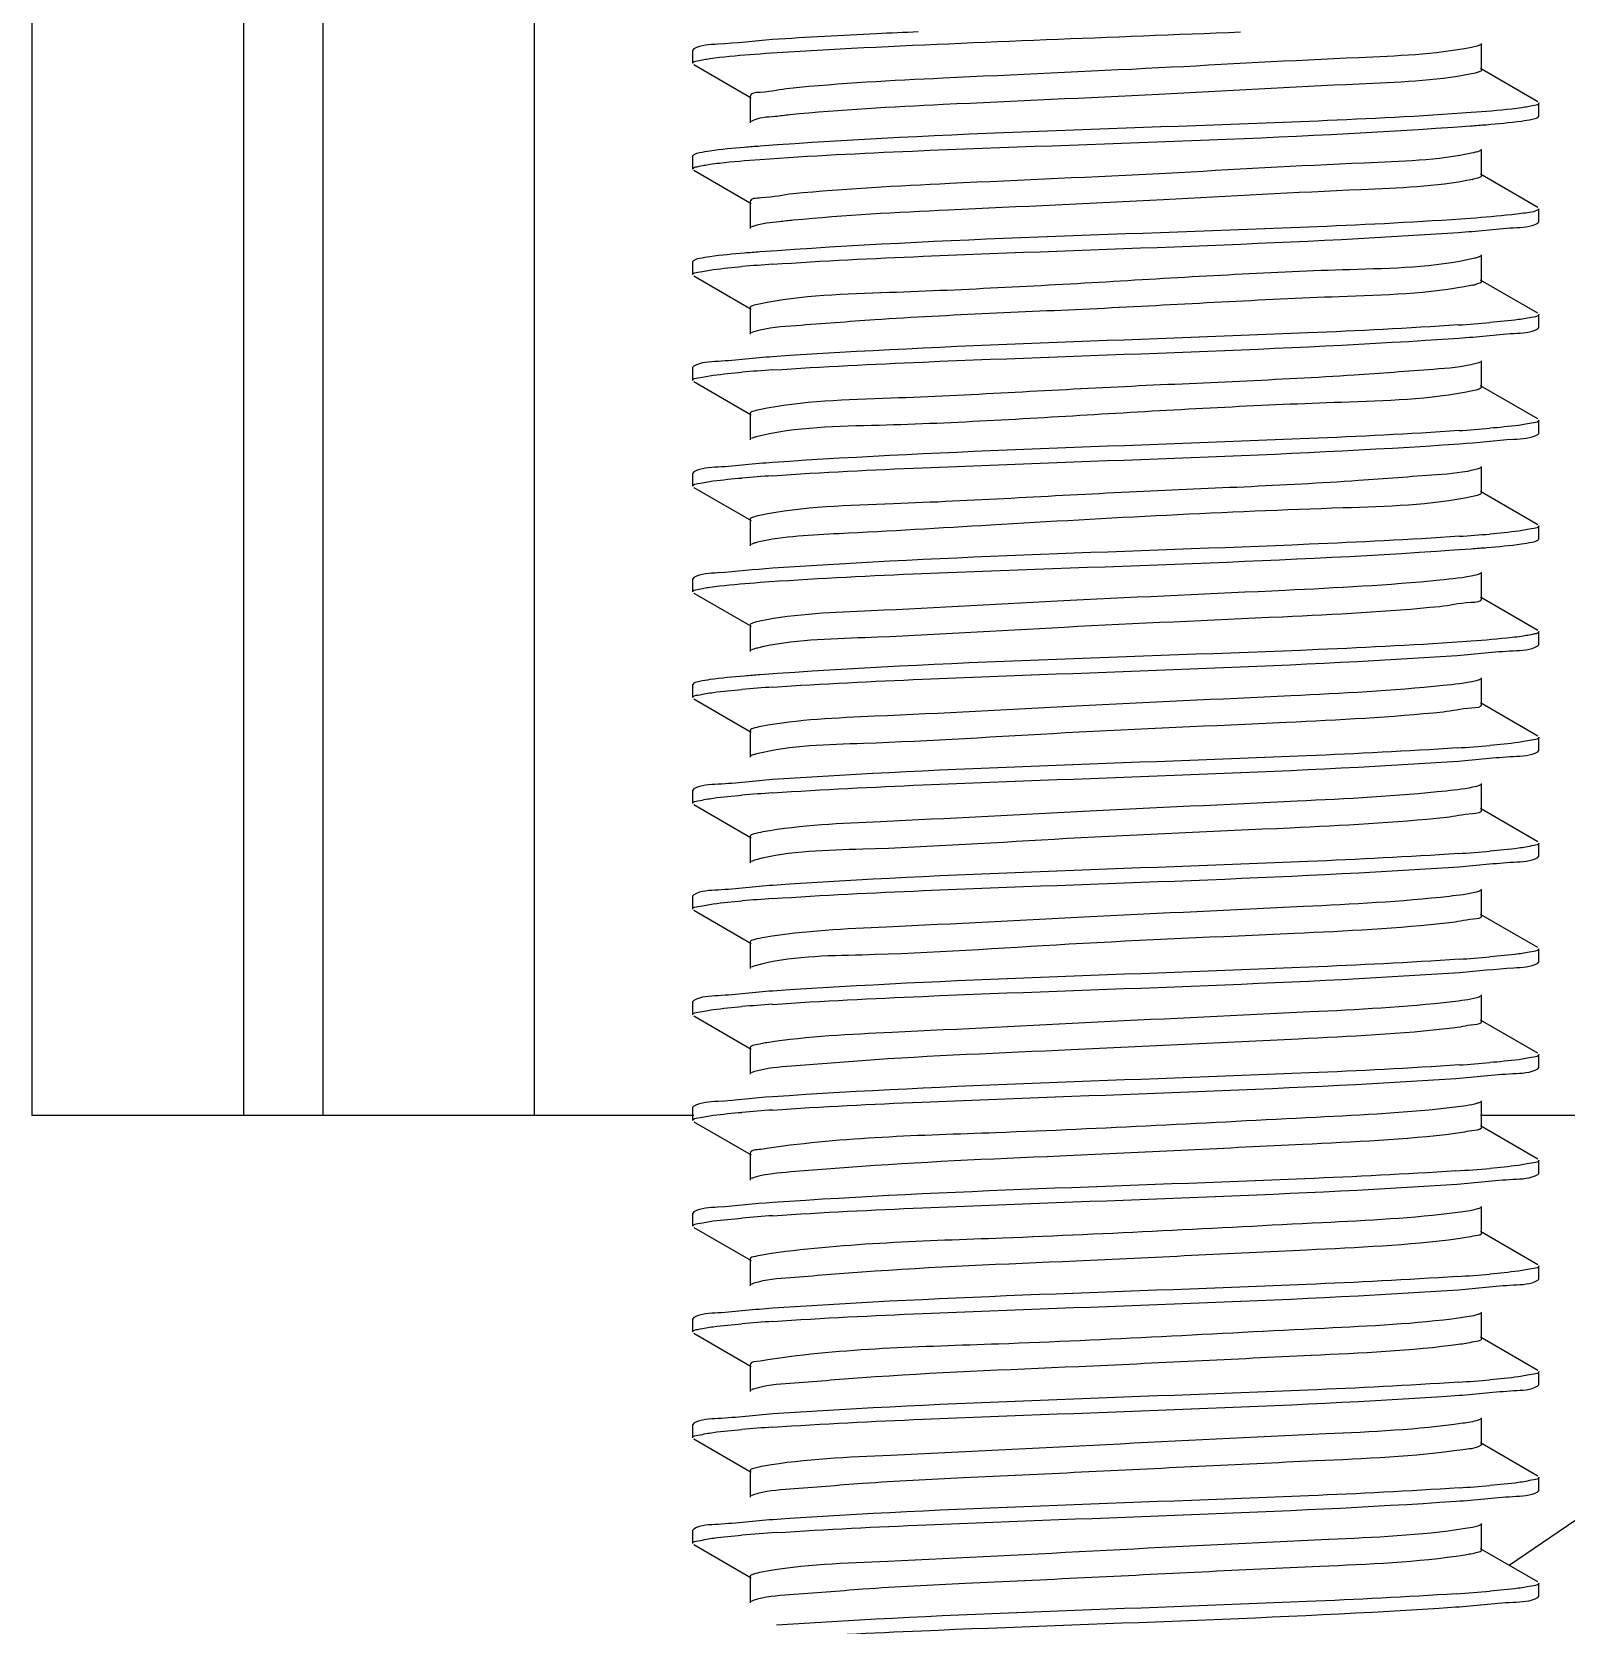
# Model space of a CAD drawing. Extents: x 27938 to 650306, y -92720 to 1524912.
# Drawn here: x 300564.7 to 300910.2, y 805489 to 805847.9 of the extents above; entities that cross this region are included whole.
import ezdxf

# ---------------------------------------------------------------- set-up
doc = ezdxf.new("R2010")
doc.units = 0
doc.header["$LTSCALE"] = 1000
doc.header["$MEASUREMENT"] = 0
doc.styles.get("Standard").update_dxf_attribs({"font": 'gbenor.shx', "bigfont": 'gbcbig.shx'})
doc.dimstyles.get("Standard").update_dxf_attribs({"dimtxt": 0.18, "dimasz": 0.18, "dimexe": 0.18, "dimexo": 0.0625, "dimgap": 0.09, "dimtad": 0, "dimtih": 1, "dimtoh": 1, "dimdec": 4, "dimzin": 0, "dimdsep": 46, "dimtxsty": 'Standard', "dimcen": 0.09, "dimadec": 0, "dimazin": 0, "dimtfac": 1, "dimtdec": 4, "dimtofl": 0, "dimtmove": 0, "dimatfit": 3, "dimfxl": 1, "dimtolj": 1, "dimtzin": 0, "dimarcsym": 0})

msp = doc.modelspace()

# ---------------------------------------------------------------- linework, layer by layer
at = {"linetype": 'Continuous'}
for p, q in [((300564.69, 810344.87), (300564.69, 805603.84)), ((300612.32, 810344.87), (300612.32, 805603.84)), ((300630.18, 810344.87), (300630.18, 805603.84)), ((300677.8, 810344.87), (300677.8, 805603.84)), ((300713.75, 805844.07), (300713.52, 805843.81)), ((300891.14, 805839.35), (300891.14, 805845.3)), ((300713.52, 805840.84), (300713.52, 805843.81)), ((300713.52, 805840.84), (300713.52, 805843.81)), ((300713.75, 805840.58), (300726.67, 805833.09)), ((300903.8, 805832.17), (300890.88, 805839.65)), ((300726.41, 805833.4), (300726.41, 805827.44)), ((300904.03, 805828.93), (300904.03, 805831.91)), ((300904.03, 805828.93), (300904.03, 805831.91)), ((300903.8, 805828.67), (300904.03, 805828.93)), ((300713.75, 805820.26), (300713.52, 805820)), ((300713.52, 805817.02), (300713.52, 805820)), ((300713.52, 805817.02), (300713.52, 805820)), ((300891.14, 805815.54), (300891.14, 805821.49)), ((300713.75, 805816.76), (300726.67, 805809.28)), ((300903.8, 805808.36), (300890.88, 805815.84)), ((300726.41, 805809.58), (300726.41, 805803.63)), ((300904.03, 805805.12), (300904.03, 805808.09)), ((300904.03, 805805.12), (300904.03, 805808.09)), ((300903.8, 805804.86), (300904.03, 805805.12)), ((300891.14, 805791.72), (300891.14, 805797.68)), ((300713.75, 805796.45), (300713.52, 805796.19)), ((300713.52, 805793.21), (300713.52, 805796.19)), ((300713.52, 805793.21), (300713.52, 805796.19)), ((300713.75, 805792.95), (300726.67, 805785.47)), ((300903.8, 805784.54), (300890.88, 805792.02)), ((300726.41, 805785.77), (300726.41, 805779.82)), ((300904.03, 805781.31), (300904.03, 805784.28)), ((300904.03, 805781.31), (300904.03, 805784.28)), ((300903.8, 805781.04), (300904.03, 805781.31)), ((300713.75, 805772.64), (300713.52, 805772.38)), ((300713.52, 805769.4), (300713.52, 805772.38)), ((300713.52, 805769.4), (300713.52, 805772.38)), ((300891.14, 805767.91), (300891.14, 805773.86)), ((300713.75, 805769.14), (300726.67, 805761.66)), ((300889.88, 805767.25), (300889.11, 805767.07)), ((300903.8, 805760.73), (300890.88, 805768.21)), ((300726.41, 805761.96), (300726.41, 805756)), ((300904.03, 805757.49), (300904.03, 805760.47)), ((300904.03, 805757.49), (300904.03, 805760.47)), ((300903.8, 805757.23), (300904.03, 805757.49)), ((300713.75, 805748.82), (300713.52, 805748.56)), ((300713.52, 805745.59), (300713.52, 805748.56)), ((300713.52, 805745.59), (300713.52, 805748.56)), ((300891.14, 805744.1), (300891.14, 805750.05)), ((300713.75, 805745.33), (300726.67, 805737.84)), ((300890.15, 805743.51), (300889.14, 805743.26)), ((300903.8, 805736.92), (300890.88, 805744.4)), ((300726.41, 805738.14), (300726.41, 805732.19)), ((300904.03, 805733.68), (300904.03, 805736.66)), ((300904.03, 805733.68), (300904.03, 805736.66)), ((300903.8, 805733.42), (300904.03, 805733.68)), ((300891.14, 805720.29), (300891.14, 805726.24)), ((300713.75, 805725.01), (300713.52, 805724.75)), ((300713.52, 805721.77), (300713.52, 805724.75)), ((300713.52, 805721.77), (300713.52, 805724.75)), ((300713.75, 805721.51), (300726.67, 805714.03)), ((300903.8, 805713.1), (300890.88, 805720.59)), ((300726.41, 805714.33), (300726.41, 805708.38)), ((300904.03, 805709.87), (300904.03, 805712.84)), ((300904.03, 805709.87), (300904.03, 805712.84)), ((300903.8, 805709.61), (300904.03, 805709.87)), ((300713.75, 805701.2), (300713.52, 805700.94)), ((300713.52, 805697.96), (300713.52, 805700.94)), ((300713.52, 805697.96), (300713.52, 805700.94)), ((300891.14, 805696.47), (300891.14, 805702.43)), ((300713.75, 805697.7), (300726.67, 805690.22)), ((300903.8, 805689.29), (300890.88, 805696.77)), ((300726.41, 805690.52), (300726.41, 805684.57)), ((300903.8, 805685.79), (300904.03, 805686.05)), ((300904.03, 805686.05), (300904.03, 805689.03)), ((300904.03, 805686.05), (300904.03, 805689.03)), ((300713.75, 805677.39), (300713.52, 805677.12)), ((300713.52, 805674.15), (300713.52, 805677.12)), ((300713.52, 805674.15), (300713.52, 805677.12)), ((300891.14, 805672.66), (300891.14, 805678.61)), ((300713.75, 805673.89), (300726.67, 805666.4)), ((300903.8, 805665.48), (300890.88, 805672.96)), ((300726.41, 805666.71), (300726.41, 805660.75)), ((300904.03, 805662.24), (300904.03, 805665.22)), ((300904.03, 805662.24), (300904.03, 805665.22)), ((300903.8, 805661.98), (300904.03, 805662.24)), ((300891.14, 805648.85), (300891.14, 805654.8)), ((300713.75, 805653.57), (300713.52, 805653.31)), ((300713.52, 805650.33), (300713.52, 805653.31)), ((300713.52, 805650.33), (300713.52, 805653.31)), ((300713.75, 805650.07), (300726.67, 805642.59)), ((300903.8, 805641.67), (300890.88, 805649.15)), ((300726.41, 805642.89), (300726.41, 805636.94)), ((300904.03, 805638.43), (300904.03, 805641.41)), ((300904.03, 805638.43), (300904.03, 805641.41)), ((300903.8, 805638.17), (300904.03, 805638.43)), ((300713.75, 805629.76), (300713.52, 805629.5)), ((300713.52, 805626.52), (300713.52, 805629.5)), ((300713.52, 805626.52), (300713.52, 805629.5)), ((300891.14, 805625.03), (300891.14, 805630.99)), ((300713.75, 805626.26), (300726.67, 805618.78)), ((300903.8, 805617.85), (300890.88, 805625.34)), ((300726.41, 805619.08), (300726.41, 805613.13)), ((300903.8, 805614.35), (300904.03, 805614.62)), ((300904.03, 805614.62), (300904.03, 805617.59)), ((300904.03, 805614.62), (300904.03, 805617.59)), ((300891.14, 805601.22), (300891.14, 805607.17)), ((300713.75, 805603.84), (300564.69, 805603.84)), ((300713.75, 805605.95), (300713.52, 805605.69)), ((300713.52, 805602.71), (300713.52, 805605.69)), ((300713.52, 805602.71), (300713.52, 805605.69)), ((301052.86, 805603.84), (300890.88, 805603.84)), ((300713.75, 805602.45), (300726.67, 805594.97)), ((300903.8, 805594.04), (300890.88, 805601.52)), ((300726.41, 805595.27), (300726.41, 805589.31)), ((300904.03, 805590.8), (300904.03, 805593.78)), ((300904.03, 805590.8), (300904.03, 805593.78)), ((300903.8, 805590.54), (300904.03, 805590.8)), ((300713.75, 805582.13), (300713.52, 805581.87)), ((300891.14, 805577.41), (300891.14, 805583.36)), ((300713.52, 805578.9), (300713.52, 805581.87)), ((300713.52, 805578.9), (300713.52, 805581.87)), ((300713.75, 805578.64), (300726.67, 805571.15)), ((300903.8, 805570.23), (300890.88, 805577.71)), ((300726.41, 805571.46), (300726.41, 805565.5)), ((300904.03, 805566.99), (300904.03, 805569.97)), ((300904.03, 805566.99), (300904.03, 805569.97)), ((300903.8, 805566.73), (300904.03, 805566.99)), ((300713.75, 805558.32), (300713.52, 805558.06)), ((300713.52, 805555.08), (300713.52, 805558.06)), ((300713.52, 805555.08), (300713.52, 805558.06)), ((300891.14, 805553.6), (300891.14, 805559.55)), ((300713.75, 805554.82), (300726.67, 805547.34)), ((300903.8, 805546.41), (300890.88, 805553.9)), ((300726.41, 805547.64), (300726.41, 805541.69)), ((300904.03, 805543.18), (300904.03, 805546.15)), ((300904.03, 805543.18), (300904.03, 805546.15)), ((300903.8, 805542.92), (300904.03, 805543.18)), ((300891.14, 805529.78), (300891.14, 805535.74)), ((300713.75, 805534.51), (300713.52, 805534.25)), ((300713.52, 805531.27), (300713.52, 805534.25)), ((300713.52, 805531.27), (300713.52, 805534.25)), ((300713.75, 805531.01), (300726.67, 805523.53)), ((300903.8, 805522.6), (300890.88, 805530.08)), ((300726.41, 805523.83), (300726.41, 805517.88)), ((300904.03, 805519.36), (300904.03, 805522.34)), ((300904.03, 805519.36), (300904.03, 805522.34)), ((300727.15, 805518.38), (300726.67, 805518.18)), ((300903.8, 805519.1), (300904.03, 805519.36)), ((300713.75, 805510.7), (300713.52, 805510.43)), ((300713.52, 805507.46), (300713.52, 805510.43)), ((300713.52, 805507.46), (300713.52, 805510.43)), ((300891.14, 805505.97), (300891.14, 805511.92)), ((300713.75, 805507.2), (300726.67, 805499.72)), ((300903.8, 805498.79), (300890.88, 805506.27)), ((300726.41, 805500.02), (300726.41, 805494.06)), ((300904.03, 805495.55), (300904.03, 805498.53)), ((300904.03, 805495.55), (300904.03, 805498.53)), ((300727.11, 805494.56), (300726.67, 805494.36)), ((300903.8, 805495.29), (300904.03, 805495.55))]:
    msp.add_line(p, q, dxfattribs=at)
for centre, radius, start, end in [((300884.84, 805835.17), 20.92, 281.3918, 282.1324), ((300758.92, 805386.34), 410.16, 93.8283, 94.8033), ((300885.48, 805808.32), 17.82, 281.5512, 283.2684), ((300858.51, 806192.67), 411.68, 273.8155, 274.8057), ((300758.88, 805363.07), 409.62, 93.8318, 94.8034), ((300858.7, 806166.37), 409.18, 273.8332, 274.8048), ((300758.78, 805340.47), 408.39, 93.84, 94.8036), ((300858.8, 806141.37), 407.99, 273.8425, 274.8038), ((300758.91, 805291.25), 410, 93.8293, 94.8034), ((300858.19, 806101.41), 415.68, 273.7884, 274.8061), ((300758.92, 805267.27), 410.16, 93.8282, 94.8033), ((300858.5, 806073.71), 411.78, 273.8148, 274.8057), ((300758.88, 805243.97), 409.64, 93.8316, 94.8034), ((300858.7, 806047.36), 409.24, 273.8328, 274.8049), ((300758.79, 805221.36), 408.44, 93.8397, 94.8036), ((300858.8, 806022.32), 408.01, 273.8424, 274.8038), ((300758.82, 805197.08), 408.91, 93.8365, 94.8036), ((300857.77, 806011.39), 420.93, 273.7545, 274.8058), ((300758.91, 805172.2), 409.98, 93.8295, 94.8034), ((300858.17, 805982.5), 415.84, 273.7874, 274.8061), ((300758.92, 805148.2), 410.17, 93.8282, 94.8033), ((300858.49, 805954.75), 411.89, 273.8141, 274.8057), ((300758.88, 805124.88), 409.67, 93.8315, 94.8034), ((300858.69, 805928.36), 409.3, 273.8323, 274.8049), ((300760, 805087.07), 423.71, 93.7375, 94.8047), ((300857.9, 805914.46), 419.24, 273.7646, 274.8065)]:
    msp.add_arc(centre, radius, start, end, dxfattribs=at)
for points, knots in [([(300728.65, 805843), (300735.52, 805843.51), (300771.58, 805845.48), (300807.67, 805846.71), (300836.87, 805847.93)], [0, 0, 0, 0, 0.190688, 1, 1, 1, 1]), ([(300764.27, 805847.92), (300761.14, 805847.78), (300750.19, 805847.27), (300739.24, 805846.71), (300731.43, 805846.18)], [0, 0, 0, 0, 0.286076, 1, 1, 1, 1]), ([(300731.43, 805846.18), (300727.34, 805845.9), (300721.6, 805845.1), (300715.35, 805844.99), (300713.75, 805844.07)], [0, 0, 0, 0, 0.690228, 1, 1, 1, 1]), ([(300888.86, 805844.41), (300880.52, 805842.77), (300856.87, 805841.95), (300817.29, 805839.61), (300774.55, 805837.76), (300746.84, 805836.34), (300735.36, 805835.18)], [0, 0, 0, 0, 0.165781, 0.45908, 0.774887, 1, 1, 1, 1]), ([(300890.87, 805845), (300890.64, 805844.86), (300889.96, 805844.65), (300889.28, 805844.49), (300888.86, 805844.41)], [0, 0, 0, 0, 0.387259, 1, 1, 1, 1]), ([(300713.52, 805840.84), (300713.52, 805841.21), (300715.41, 805841.53), (300716.41, 805841.78), (300717.38, 805841.92)], [0, 0, 0, 0, 0.274524, 1, 1, 1, 1]), ([(300717.38, 805841.92), (300718.1, 805842.02), (300721.84, 805842.48), (300725.61, 805842.78), (300728.65, 805843)], [0, 0, 0, 0, 0.191293, 1, 1, 1, 1]), ([(300888.86, 805838.46), (300880.52, 805836.81), (300856.87, 805836), (300817.29, 805833.66), (300774.55, 805831.81), (300746.84, 805830.39), (300735.36, 805829.23)], [0, 0, 0, 0, 0.165781, 0.45908, 0.774887, 1, 1, 1, 1]), ([(300891.13, 805839.35), (300891.13, 805839.11), (300890.1, 805838.72), (300889.44, 805838.57), (300888.86, 805838.46)], [0, 0, 0, 0, 0.291748, 1, 1, 1, 1]), ([(300735.36, 805835.18), (300733.12, 805834.95), (300731.02, 805834.28), (300726.41, 805834.21), (300726.42, 805833.4)], [0, 0, 0, 0, 0.734361, 1, 1, 1, 1]), ([(300888.8, 805829.73), (300877.31, 805828.89), (300823.92, 805826.29), (300770.46, 805825.24), (300728.65, 805822.17)], [0, 0, 0, 0, 0.215525, 1, 1, 1, 1]), ([(300900.13, 805830.82), (300899.41, 805830.72), (300895.64, 805830.26), (300891.86, 805829.96), (300888.8, 805829.73)], [0, 0, 0, 0, 0.191424, 1, 1, 1, 1]), ([(300904.03, 805831.91), (300904.03, 805831.53), (300902.12, 805831.22), (300901.11, 805830.96), (300900.13, 805830.82)], [0, 0, 0, 0, 0.274347, 1, 1, 1, 1]), ([(300735.36, 805829.23), (300734.26, 805829.11), (300731.39, 805828.7), (300728.26, 805828.67), (300726.67, 805827.74)], [0, 0, 0, 0, 0.375377, 1, 1, 1, 1]), ([(300728.6, 805819.19), (300740.05, 805820.03), (300793.4, 805822.63), (300846.83, 805823.69), (300888.66, 805826.75)], [0, 0, 0, 0, 0.214845, 1, 1, 1, 1]), ([(300888.66, 805826.75), (300889.83, 805826.83), (300893.65, 805827.13), (300897.47, 805827.47), (300900.09, 805827.84)], [0, 0, 0, 0, 0.307299, 1, 1, 1, 1]), ([(300900.09, 805827.84), (300900.9, 805827.95), (300902.14, 805828.17), (300903.41, 805828.44), (300903.8, 805828.67)], [0, 0, 0, 0, 0.643818, 1, 1, 1, 1]), ([(300717.38, 805821.08), (300716.59, 805820.97), (300715.38, 805820.76), (300714.14, 805820.48), (300713.75, 805820.26)], [0, 0, 0, 0, 0.643035, 1, 1, 1, 1]), ([(300717.37, 805818.1), (300718.08, 805818.21), (300721.82, 805818.66), (300725.57, 805818.96), (300728.6, 805819.19)], [0, 0, 0, 0, 0.191287, 1, 1, 1, 1]), ([(300728.65, 805822.17), (300727.49, 805822.08), (300723.73, 805821.79), (300719.97, 805821.45), (300717.38, 805821.08)], [0, 0, 0, 0, 0.307528, 1, 1, 1, 1]), ([(300889.23, 805820.67), (300881.2, 805818.94), (300857.94, 805818.26), (300818.74, 805815.84), (300775.84, 805814.02), (300747.84, 805812.59), (300736.12, 805811.44)], [0, 0, 0, 0, 0.160645, 0.451989, 0.769743, 1, 1, 1, 1]), ([(300890.87, 805821.19), (300890.68, 805821.07), (300890.13, 805820.88), (300889.57, 805820.75), (300889.23, 805820.67)], [0, 0, 0, 0, 0.396009, 1, 1, 1, 1]), ([(300713.52, 805817.02), (300713.52, 805817.39), (300715.41, 805817.71), (300716.4, 805817.97), (300717.37, 805818.1)], [0, 0, 0, 0, 0.274583, 1, 1, 1, 1]), ([(300891.13, 805815.54), (300891.13, 805815.33), (300890.29, 805814.96), (300889.72, 805814.82), (300889.23, 805814.72)], [0, 0, 0, 0, 0.29759, 1, 1, 1, 1]), ([(300888.97, 805814.66), (300880.79, 805813.01), (300857.44, 805812.23), (300818.23, 805809.88), (300775.55, 805808.05), (300747.75, 805806.62), (300736.12, 805805.49)], [0, 0, 0, 0, 0.163506, 0.454907, 0.771081, 1, 1, 1, 1]), ([(300736.12, 805811.44), (300733.7, 805811.21), (300731.43, 805810.46), (300726.41, 805810.46), (300726.42, 805809.58)], [0, 0, 0, 0, 0.735005, 1, 1, 1, 1]), ([(300904.03, 805808.09), (300904.03, 805807.97), (300902.63, 805807.09), (300901.34, 805807.18), (300900.09, 805807)], [0, 0, 0, 0, 0.089011, 1, 1, 1, 1]), ([(300736.12, 805805.49), (300735.09, 805805.39), (300732.12, 805805.05), (300729.11, 805804.77), (300727.25, 805804.17)], [0, 0, 0, 0, 0.346657, 1, 1, 1, 1]), ([(300888.66, 805805.91), (300877.16, 805805.07), (300823.8, 805802.47), (300770.37, 805801.43), (300728.6, 805798.35)], [0, 0, 0, 0, 0.21594, 1, 1, 1, 1]), ([(300885.9, 805802.74), (300890.04, 805803.02), (300895.85, 805803.83), (300902.18, 805803.93), (300903.8, 805804.86)], [0, 0, 0, 0, 0.690459, 1, 1, 1, 1]), ([(300900.09, 805807), (300899.37, 805806.9), (300895.57, 805806.44), (300891.75, 805806.14), (300888.66, 805805.91)], [0, 0, 0, 0, 0.191494, 1, 1, 1, 1]), ([(300727.25, 805804.17), (300727.14, 805804.13), (300726.94, 805804.06), (300726.75, 805803.98), (300726.67, 805803.93)], [0, 0, 0, 0, 0.560435, 1, 1, 1, 1]), ([(300731.54, 805795.58), (300742.8, 805796.35), (300794.25, 805798.82), (300845.77, 805800.02), (300885.9, 805802.74)], [0, 0, 0, 0, 0.219125, 1, 1, 1, 1]), ([(300717.37, 805797.27), (300716.58, 805797.16), (300715.37, 805796.95), (300714.13, 805796.67), (300713.75, 805796.45)], [0, 0, 0, 0, 0.642904, 1, 1, 1, 1]), ([(300728.6, 805798.35), (300727.45, 805798.27), (300723.7, 805797.97), (300719.95, 805797.63), (300717.37, 805797.27)], [0, 0, 0, 0, 0.307539, 1, 1, 1, 1]), ([(300890.87, 805797.38), (300890.71, 805797.28), (300890.28, 805797.12), (300889.84, 805797), (300889.57, 805796.94)], [0, 0, 0, 0, 0.405964, 1, 1, 1, 1]), ([(300713.52, 805793.21), (300713.52, 805793.65), (300715.81, 805793.93), (300716.97, 805794.25), (300718.13, 805794.39)], [0, 0, 0, 0, 0.271491, 1, 1, 1, 1]), ([(300889.57, 805796.94), (300880.41, 805794.77), (300853.52, 805794.41), (300809.69, 805791.71), (300765.39, 805789.25), (300738.02, 805788.62), (300728.42, 805786.61)], [0, 0, 0, 0, 0.174762, 0.494833, 0.817817, 1, 1, 1, 1]), ([(300889.05, 805790.87), (300879.22, 805788.85), (300851.35, 805788.24), (300806.63, 805785.43), (300765.73, 805784), (300739.6, 805781.93), (300730.5, 805781.29), (300727.5, 805780.43)], [0, 0, 0, 0, 0.185871, 0.51286, 0.832554, 0.942221, 1, 1, 1, 1]), ([(300891.13, 805791.72), (300891.13, 805791.54), (300890.47, 805791.2), (300889.97, 805791.08), (300889.57, 805790.98)], [0, 0, 0, 0, 0.304804, 1, 1, 1, 1]), ([(300728.42, 805786.61), (300727.91, 805786.5), (300727.31, 805786.36), (300726.42, 805785.99), (300726.42, 805785.77)], [0, 0, 0, 0, 0.704965, 1, 1, 1, 1]), ([(300904.03, 805784.28), (300904.03, 805783.85), (300901.75, 805783.56), (300900.6, 805783.25), (300899.45, 805783.1)], [0, 0, 0, 0, 0.271562, 1, 1, 1, 1]), ([(300727.5, 805780.43), (300727.34, 805780.39), (300727.06, 805780.3), (300726.78, 805780.18), (300726.68, 805780.12)], [0, 0, 0, 0, 0.574666, 1, 1, 1, 1]), ([(300885.9, 805781.91), (300874.62, 805781.14), (300823.16, 805778.66), (300771.65, 805777.47), (300731.54, 805774.74)], [0, 0, 0, 0, 0.219533, 1, 1, 1, 1]), ([(300886.06, 805778.94), (300890.17, 805779.22), (300895.92, 805780.02), (300902.2, 805780.13), (300903.8, 805781.04)], [0, 0, 0, 0, 0.690288, 1, 1, 1, 1]), ([(300731.5, 805771.77), (300742.78, 805772.53), (300794.3, 805775.01), (300845.88, 805776.21), (300886.06, 805778.94)], [0, 0, 0, 0, 0.219209, 1, 1, 1, 1]), ([(300731.54, 805774.74), (300727.42, 805774.46), (300721.65, 805773.67), (300715.36, 805773.56), (300713.75, 805772.64)], [0, 0, 0, 0, 0.69034, 1, 1, 1, 1]), ([(300889.88, 805773.2), (300886.77, 805772.38), (300877.54, 805771.7), (300851.24, 805769.68), (300810.41, 805768.22), (300765.87, 805765.42), (300738.2, 805764.82), (300728.46, 805762.8)], [0, 0, 0, 0, 0.059564, 0.170353, 0.490239, 0.815661, 1, 1, 1, 1]), ([(300890.88, 805773.56), (300890.75, 805773.49), (300890.42, 805773.35), (300890.08, 805773.25), (300889.88, 805773.2)], [0, 0, 0, 0, 0.417288, 1, 1, 1, 1]), ([(300713.52, 805769.4), (300713.52, 805769.83), (300715.81, 805770.12), (300716.97, 805770.43), (300718.12, 805770.58)], [0, 0, 0, 0, 0.271519, 1, 1, 1, 1]), ([(300889.11, 805767.07), (300879.43, 805765.05), (300851.87, 805764.41), (300807.36, 805761.98), (300763.59, 805759.16), (300736.77, 805758.97), (300727.78, 805756.7)], [0, 0, 0, 0, 0.183514, 0.508051, 0.828043, 1, 1, 1, 1]), ([(300891.13, 805767.91), (300891.13, 805767.76), (300890.62, 805767.44), (300890.2, 805767.33), (300889.88, 805767.25)], [0, 0, 0, 0, 0.313757, 1, 1, 1, 1]), ([(300728.46, 805762.8), (300727.94, 805762.7), (300727.33, 805762.56), (300726.42, 805762.18), (300726.42, 805761.96)], [0, 0, 0, 0, 0.705452, 1, 1, 1, 1]), ([(300886.06, 805758.1), (300874.78, 805757.34), (300823.26, 805754.85), (300771.68, 805753.66), (300731.5, 805750.93)], [0, 0, 0, 0, 0.219183, 1, 1, 1, 1]), ([(300904.03, 805760.47), (300904.03, 805760.04), (300901.76, 805759.75), (300900.61, 805759.44), (300899.47, 805759.29)], [0, 0, 0, 0, 0.271625, 1, 1, 1, 1]), ([(300727.78, 805756.7), (300727.56, 805756.64), (300727.18, 805756.53), (300726.82, 805756.39), (300726.68, 805756.31)], [0, 0, 0, 0, 0.587032, 1, 1, 1, 1]), ([(300731.43, 805747.95), (300742.72, 805748.72), (300794.29, 805751.2), (300845.92, 805752.39), (300886.14, 805755.13)], [0, 0, 0, 0, 0.219118, 1, 1, 1, 1]), ([(300886.14, 805755.13), (300890.23, 805755.41), (300895.96, 805756.2), (300902.2, 805756.32), (300903.8, 805757.23)], [0, 0, 0, 0, 0.690194, 1, 1, 1, 1]), ([(300731.5, 805750.93), (300727.4, 805750.65), (300721.63, 805749.85), (300715.35, 805749.74), (300713.75, 805748.82)], [0, 0, 0, 0, 0.690307, 1, 1, 1, 1]), ([(300890.15, 805749.46), (300887.21, 805748.59), (300878.19, 805747.97), (300852.16, 805745.86), (300811.23, 805744.46), (300766.39, 805741.64), (300738.41, 805741.02), (300728.53, 805739.01)], [0, 0, 0, 0, 0.056727, 0.165723, 0.485276, 0.813183, 1, 1, 1, 1]), ([(300890.88, 805749.75), (300890.78, 805749.69), (300890.54, 805749.59), (300890.29, 805749.51), (300890.15, 805749.46)], [0, 0, 0, 0, 0.430302, 1, 1, 1, 1]), ([(300713.52, 805745.59), (300713.52, 805746.02), (300715.8, 805746.3), (300716.95, 805746.62), (300718.1, 805746.77)], [0, 0, 0, 0, 0.271583, 1, 1, 1, 1]), ([(300891.13, 805744.1), (300891.13, 805743.97), (300890.75, 805743.68), (300890.4, 805743.59), (300890.15, 805743.51)], [0, 0, 0, 0, 0.324978, 1, 1, 1, 1]), ([(300889.14, 805743.26), (300879.59, 805741.26), (300843.13, 805740.34), (300795.64, 805737.77), (300751.77, 805735.07), (300734.1, 805734.33), (300728.1, 805732.96)], [0, 0, 0, 0, 0.181467, 0.673532, 0.885685, 1, 1, 1, 1]), ([(300728.53, 805739.01), (300727.99, 805738.9), (300727.36, 805738.75), (300726.42, 805738.37), (300726.42, 805738.14)], [0, 0, 0, 0, 0.706285, 1, 1, 1, 1]), ([(300904.03, 805736.66), (300904.03, 805736.23), (300901.76, 805735.94), (300900.61, 805735.63), (300899.46, 805735.48)], [0, 0, 0, 0, 0.271614, 1, 1, 1, 1]), ([(300728.1, 805732.96), (300727.81, 805732.89), (300727.32, 805732.77), (300726.85, 805732.59), (300726.68, 805732.49)], [0, 0, 0, 0, 0.59783, 1, 1, 1, 1]), ([(300886.14, 805734.3), (300874.86, 805733.53), (300823.29, 805731.04), (300771.66, 805729.85), (300731.43, 805727.11)], [0, 0, 0, 0, 0.219053, 1, 1, 1, 1]), ([(300900.13, 805732.59), (300900.93, 805732.71), (300902.16, 805732.92), (300903.41, 805733.2), (300903.8, 805733.42)], [0, 0, 0, 0, 0.643386, 1, 1, 1, 1]), ([(300728.65, 805723.94), (300740.12, 805724.78), (300793.51, 805727.39), (300846.97, 805728.44), (300888.8, 805731.51)], [0, 0, 0, 0, 0.215143, 1, 1, 1, 1]), ([(300888.8, 805731.51), (300889.96, 805731.59), (300893.75, 805731.89), (300897.53, 805732.23), (300900.13, 805732.59)], [0, 0, 0, 0, 0.307391, 1, 1, 1, 1]), ([(300731.43, 805727.11), (300727.34, 805726.83), (300721.6, 805726.04), (300715.35, 805725.93), (300713.75, 805725.01)], [0, 0, 0, 0, 0.690231, 1, 1, 1, 1]), ([(300890.88, 805725.94), (300890.55, 805725.75), (300887.5, 805724.93), (300884.42, 805724.68), (300881.71, 805724.41)], [0, 0, 0, 0, 0.122661, 1, 1, 1, 1]), ([(300713.52, 805721.77), (300713.52, 805722.14), (300715.41, 805722.46), (300716.41, 805722.72), (300717.38, 805722.86)], [0, 0, 0, 0, 0.274522, 1, 1, 1, 1]), ([(300717.38, 805722.86), (300718.1, 805722.96), (300721.84, 805723.42), (300725.61, 805723.71), (300728.65, 805723.94)], [0, 0, 0, 0, 0.191293, 1, 1, 1, 1]), ([(300881.71, 805724.41), (300870.14, 805723.26), (300842.37, 805721.84), (300799.66, 805720), (300760.31, 805717.66), (300736.86, 805716.86), (300728.62, 805715.21)], [0, 0, 0, 0, 0.227541, 0.543602, 0.835698, 1, 1, 1, 1]), ([(300881.71, 805718.45), (300869.94, 805717.29), (300841.75, 805715.84), (300798.54, 805714.05), (300759.25, 805711.51), (300735.96, 805710.97), (300728.06, 805709.14)], [0, 0, 0, 0, 0.230468, 0.550002, 0.841978, 1, 1, 1, 1]), ([(300891.13, 805720.29), (300891.14, 805719.43), (300886.27, 805719.41), (300884.07, 805718.69), (300881.71, 805718.45)], [0, 0, 0, 0, 0.265215, 1, 1, 1, 1]), ([(300728.62, 805715.21), (300728.06, 805715.1), (300727.41, 805714.95), (300726.42, 805714.57), (300726.42, 805714.33)], [0, 0, 0, 0, 0.707378, 1, 1, 1, 1]), ([(300900.13, 805711.76), (300899.42, 805711.66), (300895.65, 805711.2), (300891.86, 805710.9), (300888.8, 805710.67)], [0, 0, 0, 0, 0.19142, 1, 1, 1, 1]), ([(300904.03, 805712.84), (300904.03, 805712.47), (300902.12, 805712.15), (300901.11, 805711.89), (300900.13, 805711.76)], [0, 0, 0, 0, 0.274354, 1, 1, 1, 1]), ([(300728.06, 805709.14), (300727.78, 805709.07), (300727.31, 805708.95), (300726.85, 805708.78), (300726.68, 805708.68)], [0, 0, 0, 0, 0.596305, 1, 1, 1, 1]), ([(300888.8, 805710.67), (300877.31, 805709.83), (300823.93, 805707.23), (300770.47, 805706.18), (300728.65, 805703.1)], [0, 0, 0, 0, 0.215512, 1, 1, 1, 1]), ([(300885.65, 805707.47), (300889.85, 805707.76), (300895.74, 805708.57), (300902.16, 805708.67), (300903.8, 805709.61)], [0, 0, 0, 0, 0.690713, 1, 1, 1, 1]), ([(300731.53, 805700.33), (300742.76, 805701.09), (300794.13, 805703.57), (300845.57, 805704.77), (300885.65, 805707.47)], [0, 0, 0, 0, 0.218853, 1, 1, 1, 1]), ([(300717.38, 805702.02), (300716.59, 805701.91), (300715.38, 805701.7), (300714.14, 805701.42), (300713.75, 805701.2)], [0, 0, 0, 0, 0.643038, 1, 1, 1, 1]), ([(300728.65, 805703.1), (300727.5, 805703.02), (300723.73, 805702.72), (300719.97, 805702.39), (300717.38, 805702.02)], [0, 0, 0, 0, 0.307528, 1, 1, 1, 1]), ([(300882.47, 805700.67), (300871.08, 805699.5), (300843.48, 805698.09), (300800.8, 805696.22), (300761.07, 805693.92), (300737.28, 805693.06), (300728.83, 805691.44)], [0, 0, 0, 0, 0.223225, 0.538318, 0.832334, 1, 1, 1, 1]), ([(300890.88, 805702.12), (300890.57, 805701.95), (300887.78, 805701.17), (300884.95, 805700.93), (300882.47, 805700.67)], [0, 0, 0, 0, 0.124823, 1, 1, 1, 1]), ([(300713.52, 805697.96), (300713.52, 805698.39), (300715.81, 805698.68), (300716.97, 805698.99), (300718.13, 805699.14)], [0, 0, 0, 0, 0.271499, 1, 1, 1, 1]), ([(300882.47, 805694.72), (300870.74, 805693.51), (300842.38, 805692.06), (300798.81, 805690.28), (300759.19, 805687.62), (300735.69, 805687.22), (300727.85, 805685.27)], [0, 0, 0, 0, 0.228361, 0.549652, 0.8435, 1, 1, 1, 1]), ([(300891.14, 805696.47), (300891.14, 805695.68), (300886.68, 805695.59), (300884.63, 805694.94), (300882.47, 805694.72)], [0, 0, 0, 0, 0.265945, 1, 1, 1, 1]), ([(300728.83, 805691.44), (300728.22, 805691.32), (300727.52, 805691.16), (300726.42, 805690.77), (300726.42, 805690.52)], [0, 0, 0, 0, 0.710122, 1, 1, 1, 1]), ([(300885.65, 805686.64), (300874.36, 805685.88), (300822.98, 805683.41), (300771.54, 805682.21), (300731.53, 805679.49)], [0, 0, 0, 0, 0.220125, 1, 1, 1, 1]), ([(300904.03, 805689.03), (300904.03, 805688.6), (300901.73, 805688.31), (300900.57, 805688), (300899.41, 805687.85)], [0, 0, 0, 0, 0.271419, 1, 1, 1, 1]), ([(300727.85, 805685.27), (300727.61, 805685.22), (300727.21, 805685.1), (300726.82, 805684.95), (300726.68, 805684.87)], [0, 0, 0, 0, 0.588945, 1, 1, 1, 1]), ([(300731.54, 805676.52), (300742.8, 805677.28), (300794.25, 805679.76), (300845.76, 805680.96), (300885.89, 805683.68)], [0, 0, 0, 0, 0.219119, 1, 1, 1, 1]), ([(300885.89, 805683.68), (300890.04, 805683.96), (300895.85, 805684.76), (300902.18, 805684.87), (300903.8, 805685.79)], [0, 0, 0, 0, 0.690466, 1, 1, 1, 1]), ([(300731.53, 805679.49), (300727.41, 805679.21), (300721.64, 805678.41), (300715.36, 805678.31), (300713.75, 805677.39)], [0, 0, 0, 0, 0.69033, 1, 1, 1, 1]), ([(300713.52, 805674.15), (300713.52, 805674.58), (300715.81, 805674.87), (300716.97, 805675.18), (300718.13, 805675.33)], [0, 0, 0, 0, 0.271491, 1, 1, 1, 1]), ([(300883.19, 805676.93), (300872.04, 805675.74), (300844.75, 805674.35), (300802.25, 805672.45), (300762.17, 805670.21), (300737.99, 805669.25), (300729.25, 805667.7)], [0, 0, 0, 0, 0.218113, 0.531271, 0.827228, 1, 1, 1, 1]), ([(300890.88, 805678.31), (300890.59, 805678.14), (300888.05, 805677.41), (300885.46, 805677.18), (300883.19, 805676.93)], [0, 0, 0, 0, 0.127123, 1, 1, 1, 1]), ([(300891.14, 805672.66), (300891.14, 805671.93), (300887.07, 805671.78), (300885.18, 805671.19), (300883.19, 805670.98)], [0, 0, 0, 0, 0.266757, 1, 1, 1, 1]), ([(300883.19, 805670.98), (300871.52, 805669.73), (300843.04, 805668.29), (300799.15, 805666.51), (300759.21, 805663.72), (300735.49, 805663.48), (300727.68, 805661.42)], [0, 0, 0, 0, 0.225996, 0.548844, 0.844625, 1, 1, 1, 1]), ([(300729.25, 805667.7), (300728.53, 805667.58), (300727.74, 805667.39), (300726.42, 805667), (300726.41, 805666.71)], [0, 0, 0, 0, 0.714571, 1, 1, 1, 1]), ([(300904.03, 805665.22), (300904.03, 805664.79), (300901.75, 805664.5), (300900.6, 805664.19), (300899.45, 805664.04)], [0, 0, 0, 0, 0.271559, 1, 1, 1, 1]), ([(300727.68, 805661.42), (300727.48, 805661.37), (300727.14, 805661.27), (300726.81, 805661.13), (300726.68, 805661.05)], [0, 0, 0, 0, 0.582235, 1, 1, 1, 1]), ([(300885.89, 805662.84), (300874.61, 805662.08), (300823.16, 805659.6), (300771.64, 805658.41), (300731.54, 805655.68)], [0, 0, 0, 0, 0.219548, 1, 1, 1, 1]), ([(300886.06, 805659.88), (300890.16, 805660.15), (300895.92, 805660.95), (300902.2, 805661.06), (300903.8, 805661.98)], [0, 0, 0, 0, 0.690293, 1, 1, 1, 1]), ([(300731.51, 805652.7), (300742.79, 805653.47), (300794.3, 805655.95), (300845.88, 805657.14), (300886.06, 805659.88)], [0, 0, 0, 0, 0.219209, 1, 1, 1, 1]), ([(300731.54, 805655.68), (300727.42, 805655.4), (300721.65, 805654.6), (300715.36, 805654.49), (300713.75, 805653.57)], [0, 0, 0, 0, 0.69034, 1, 1, 1, 1]), ([(300890.88, 805654.5), (300890.61, 805654.34), (300888.31, 805653.66), (300885.94, 805653.43), (300883.89, 805653.2)], [0, 0, 0, 0, 0.129618, 1, 1, 1, 1]), ([(300713.52, 805650.33), (300713.52, 805650.77), (300715.81, 805651.05), (300716.97, 805651.37), (300718.12, 805651.52)], [0, 0, 0, 0, 0.271518, 1, 1, 1, 1]), ([(300883.89, 805653.2), (300872.99, 805651.98), (300846, 805650.61), (300803.71, 805648.68), (300763.29, 805646.5), (300738.73, 805645.46), (300729.69, 805643.97)], [0, 0, 0, 0, 0.213019, 0.524248, 0.822139, 1, 1, 1, 1]), ([(300883.89, 805647.24), (300872.29, 805645.94), (300843.72, 805644.52), (300799.55, 805642.74), (300759.29, 805639.83), (300735.32, 805639.74), (300727.55, 805637.57)], [0, 0, 0, 0, 0.223404, 0.547643, 0.845414, 1, 1, 1, 1]), ([(300891.14, 805648.85), (300891.14, 805648.18), (300887.45, 805647.97), (300885.7, 805647.45), (300883.89, 805647.24)], [0, 0, 0, 0, 0.267771, 1, 1, 1, 1]), ([(300729.69, 805643.97), (300728.87, 805643.83), (300727.97, 805643.62), (300726.42, 805643.22), (300726.41, 805642.89)], [0, 0, 0, 0, 0.718256, 1, 1, 1, 1]), ([(300904.03, 805641.41), (300904.03, 805640.97), (300901.76, 805640.69), (300900.61, 805640.38), (300899.46, 805640.23)], [0, 0, 0, 0, 0.271624, 1, 1, 1, 1]), ([(300727.55, 805637.57), (300727.38, 805637.52), (300727.08, 805637.43), (300726.79, 805637.31), (300726.68, 805637.24)], [0, 0, 0, 0, 0.57614, 1, 1, 1, 1]), ([(300731.43, 805628.88), (300742.72, 805629.65), (300794.29, 805632.14), (300845.92, 805633.33), (300886.14, 805636.07)], [0, 0, 0, 0, 0.219123, 1, 1, 1, 1]), ([(300886.06, 805639.04), (300874.78, 805638.27), (300823.26, 805635.79), (300771.68, 805634.6), (300731.51, 805631.87)], [0, 0, 0, 0, 0.219191, 1, 1, 1, 1]), ([(300886.14, 805636.07), (300890.23, 805636.35), (300895.96, 805637.14), (300902.2, 805637.25), (300903.8, 805638.17)], [0, 0, 0, 0, 0.690195, 1, 1, 1, 1]), ([(300731.51, 805631.87), (300727.4, 805631.59), (300721.63, 805630.79), (300715.35, 805630.68), (300713.75, 805629.76)], [0, 0, 0, 0, 0.690309, 1, 1, 1, 1]), ([(300884.55, 805629.46), (300873.9, 805628.21), (300847.24, 805626.88), (300805.17, 805624.91), (300764.42, 805622.78), (300739.49, 805621.67), (300730.17, 805620.23)], [0, 0, 0, 0, 0.207939, 0.517244, 0.817064, 1, 1, 1, 1]), ([(300890.88, 805630.69), (300890.63, 805630.54), (300888.55, 805629.9), (300886.41, 805629.68), (300884.55, 805629.46)], [0, 0, 0, 0, 0.132296, 1, 1, 1, 1]), ([(300713.52, 805626.52), (300713.52, 805626.95), (300715.8, 805627.24), (300716.95, 805627.55), (300718.1, 805627.7)], [0, 0, 0, 0, 0.271581, 1, 1, 1, 1]), ([(300891.14, 805625.03), (300891.14, 805624.42), (300887.8, 805624.17), (300886.2, 805623.7), (300884.55, 805623.51)], [0, 0, 0, 0, 0.268974, 1, 1, 1, 1]), ([(300884.55, 805623.51), (300873.05, 805622.16), (300844.39, 805620.82), (300800.09, 805618.59), (300761.94, 805617.08), (300738.26, 805615.14), (300730.12, 805614.51), (300727.44, 805613.73)], [0, 0, 0, 0, 0.220594, 0.546057, 0.845846, 0.946724, 1, 1, 1, 1]), ([(300730.17, 805620.23), (300729.23, 805620.08), (300728.23, 805619.84), (300726.42, 805619.45), (300726.41, 805619.08)], [0, 0, 0, 0, 0.721341, 1, 1, 1, 1]), ([(300886.14, 805615.23), (300874.86, 805614.46), (300823.29, 805611.98), (300771.66, 805610.79), (300731.43, 805608.05)], [0, 0, 0, 0, 0.219054, 1, 1, 1, 1]), ([(300885.33, 805612.2), (300889.61, 805612.49), (300895.6, 805613.32), (300902.14, 805613.4), (300903.8, 805614.35)], [0, 0, 0, 0, 0.691024, 1, 1, 1, 1]), ([(300904.03, 805617.59), (300904.03, 805617.16), (300901.76, 805616.87), (300900.61, 805616.56), (300899.46, 805616.41)], [0, 0, 0, 0, 0.271616, 1, 1, 1, 1]), ([(300727.44, 805613.73), (300727.29, 805613.68), (300727.03, 805613.6), (300726.78, 805613.49), (300726.68, 805613.43)], [0, 0, 0, 0, 0.570618, 1, 1, 1, 1]), ([(300731.46, 805605.07), (300742.65, 805605.84), (300793.94, 805608.31), (300845.29, 805609.52), (300885.33, 805612.2)], [0, 0, 0, 0, 0.218385, 1, 1, 1, 1]), ([(300731.43, 805608.05), (300727.34, 805607.77), (300721.6, 805606.97), (300715.35, 805606.86), (300713.75, 805605.95)], [0, 0, 0, 0, 0.690234, 1, 1, 1, 1]), ([(300713.52, 805602.71), (300713.52, 805603.14), (300715.8, 805603.43), (300716.96, 805603.74), (300718.11, 805603.89)], [0, 0, 0, 0, 0.271558, 1, 1, 1, 1]), ([(300885.19, 805605.72), (300874.8, 805604.44), (300840.26, 805602.8), (300788.83, 805599.87), (300747.58, 805598.94), (300730.68, 805596.49)], [0, 0, 0, 0, 0.202876, 0.669154, 1, 1, 1, 1]), ([(300890.88, 805606.87), (300890.65, 805606.74), (300888.78, 805606.14), (300886.85, 805605.93), (300885.19, 805605.72)], [0, 0, 0, 0, 0.135193, 1, 1, 1, 1]), ([(300891.14, 805601.22), (300891.14, 805600.66), (300888.15, 805600.37), (300886.68, 805599.96), (300885.19, 805599.77)], [0, 0, 0, 0, 0.270415, 1, 1, 1, 1]), ([(300730.68, 805596.49), (300730.06, 805596.4), (300728.86, 805596.06), (300726.42, 805596.13), (300726.41, 805595.27)], [0, 0, 0, 0, 0.421667, 1, 1, 1, 1]), ([(300885.19, 805599.77), (300873.8, 805598.37), (300845.09, 805597.07), (300800.58, 805594.78), (300762.05, 805593.29), (300738.19, 805591.3), (300730.01, 805590.7), (300727.35, 805589.89)], [0, 0, 0, 0, 0.217625, 0.544216, 0.8461, 0.947285, 1, 1, 1, 1]), ([(300904.03, 805593.78), (300904.03, 805593.34), (300901.7, 805593.06), (300900.52, 805592.74), (300899.35, 805592.59)], [0, 0, 0, 0, 0.271198, 1, 1, 1, 1]), ([(300727.35, 805589.89), (300727.22, 805589.85), (300726.99, 805589.77), (300726.77, 805589.67), (300726.68, 805589.62)], [0, 0, 0, 0, 0.565619, 1, 1, 1, 1]), ([(300885.33, 805591.36), (300874.02, 805590.61), (300822.73, 805588.15), (300771.37, 805586.96), (300731.46, 805584.24)], [0, 0, 0, 0, 0.220924, 1, 1, 1, 1]), ([(300885.64, 805588.41), (300889.85, 805588.69), (300895.74, 805589.51), (300902.16, 805589.6), (300903.8, 805590.54)], [0, 0, 0, 0, 0.690723, 1, 1, 1, 1]), ([(300731.53, 805581.27), (300742.75, 805582.03), (300794.13, 805584.5), (300845.56, 805585.71), (300885.64, 805588.41)], [0, 0, 0, 0, 0.218842, 1, 1, 1, 1]), ([(300731.46, 805584.24), (300727.36, 805583.96), (300721.62, 805583.16), (300715.35, 805583.05), (300713.75, 805582.13)], [0, 0, 0, 0, 0.690263, 1, 1, 1, 1]), ([(300885.79, 805581.99), (300875.66, 805580.67), (300841.44, 805579.05), (300789.98, 805576.16), (300748.48, 805575.11), (300731.23, 805572.76)], [0, 0, 0, 0, 0.197813, 0.662661, 1, 1, 1, 1]), ([(300890.88, 805583.06), (300890.67, 805582.94), (300889.01, 805582.38), (300887.27, 805582.18), (300885.79, 805581.99)], [0, 0, 0, 0, 0.13831, 1, 1, 1, 1]), ([(300713.52, 805578.9), (300713.52, 805579.33), (300715.81, 805579.62), (300716.97, 805579.93), (300718.13, 805580.08)], [0, 0, 0, 0, 0.2715, 1, 1, 1, 1]), ([(300885.79, 805576.03), (300874.52, 805574.57), (300845.79, 805573.31), (300801.09, 805570.98), (300762.2, 805569.51), (300738.14, 805567.47), (300729.91, 805566.89), (300727.27, 805566.05)], [0, 0, 0, 0, 0.214495, 0.542113, 0.846143, 0.947723, 1, 1, 1, 1]), ([(300891.14, 805577.41), (300891.14, 805576.9), (300888.47, 805576.57), (300887.13, 805576.21), (300885.79, 805576.03)], [0, 0, 0, 0, 0.272046, 1, 1, 1, 1]), ([(300731.23, 805572.76), (300730.02, 805572.59), (300728.79, 805572.27), (300726.41, 805571.91), (300726.41, 805571.46)], [0, 0, 0, 0, 0.726158, 1, 1, 1, 1]), ([(300904.03, 805569.97), (300904.03, 805569.53), (300901.73, 805569.25), (300900.57, 805568.93), (300899.41, 805568.78)], [0, 0, 0, 0, 0.271414, 1, 1, 1, 1]), ([(300727.27, 805566.05), (300727.16, 805566.01), (300726.95, 805565.94), (300726.76, 805565.85), (300726.68, 805565.8)], [0, 0, 0, 0, 0.561102, 1, 1, 1, 1]), ([(300885.64, 805567.57), (300874.35, 805566.81), (300822.97, 805564.34), (300771.54, 805563.15), (300731.53, 805560.43)], [0, 0, 0, 0, 0.220148, 1, 1, 1, 1]), ([(300731.54, 805557.45), (300742.8, 805558.22), (300794.25, 805560.7), (300845.76, 805561.89), (300885.89, 805564.61)], [0, 0, 0, 0, 0.219113, 1, 1, 1, 1]), ([(300885.89, 805564.61), (300890.03, 805564.89), (300895.85, 805565.7), (300902.18, 805565.8), (300903.8, 805566.73)], [0, 0, 0, 0, 0.690473, 1, 1, 1, 1]), ([(300731.53, 805560.43), (300727.41, 805560.15), (300721.64, 805559.35), (300715.36, 805559.24), (300713.75, 805558.32)], [0, 0, 0, 0, 0.690329, 1, 1, 1, 1]), ([(300886.36, 805558.25), (300876.21, 805556.86), (300841.46, 805555.3), (300789.56, 805552.2), (300747.56, 805551.4), (300730.38, 805548.82)], [0, 0, 0, 0, 0.1966, 0.666503, 1, 1, 1, 1]), ([(300890.88, 805559.25), (300890.69, 805559.14), (300889.21, 805558.62), (300887.67, 805558.43), (300886.36, 805558.25)], [0, 0, 0, 0, 0.141712, 1, 1, 1, 1]), ([(300713.52, 805555.08), (300713.52, 805555.52), (300715.81, 805555.8), (300716.97, 805556.12), (300718.13, 805556.27)], [0, 0, 0, 0, 0.27149, 1, 1, 1, 1]), ([(300891.14, 805553.6), (300891.14, 805553.14), (300888.78, 805552.78), (300887.56, 805552.46), (300886.36, 805552.3)], [0, 0, 0, 0, 0.273972, 1, 1, 1, 1]), ([(300886.36, 805552.3), (300875.23, 805550.77), (300846.5, 805549.56), (300801.64, 805547.17), (300762.38, 805545.73), (300738.11, 805543.64), (300729.83, 805543.09), (300727.21, 805542.22)], [0, 0, 0, 0, 0.21122, 0.539778, 0.846003, 0.948056, 1, 1, 1, 1]), ([(300730.38, 805548.82), (300729.8, 805548.74), (300728.68, 805548.41), (300726.41, 805548.45), (300726.41, 805547.64)], [0, 0, 0, 0, 0.420714, 1, 1, 1, 1]), ([(300904.03, 805546.15), (300904.03, 805545.72), (300901.75, 805545.44), (300900.6, 805545.12), (300899.45, 805544.97)], [0, 0, 0, 0, 0.271556, 1, 1, 1, 1]), ([(300885.89, 805543.78), (300874.6, 805543.01), (300823.15, 805540.54), (300771.64, 805539.34), (300731.54, 805536.62)], [0, 0, 0, 0, 0.219564, 1, 1, 1, 1]), ([(300886.05, 805540.81), (300890.16, 805541.09), (300895.92, 805541.89), (300902.2, 805542), (300903.8, 805542.92)], [0, 0, 0, 0, 0.690297, 1, 1, 1, 1]), ([(300727.21, 805542.22), (300727.11, 805542.18), (300726.92, 805542.12), (300726.75, 805542.03), (300726.67, 805541.99)], [0, 0, 0, 0, 0.557022, 1, 1, 1, 1]), ([(300731.51, 805533.64), (300742.79, 805534.41), (300794.3, 805536.89), (300845.88, 805538.08), (300886.05, 805540.81)], [0, 0, 0, 0, 0.219209, 1, 1, 1, 1]), ([(300731.54, 805536.62), (300727.42, 805536.34), (300721.65, 805535.54), (300715.36, 805535.43), (300713.75, 805534.51)], [0, 0, 0, 0, 0.690341, 1, 1, 1, 1]), ([(300890.87, 805535.43), (300890.7, 805535.34), (300889.41, 805534.86), (300888.05, 805534.68), (300886.9, 805534.51)], [0, 0, 0, 0, 0.145431, 1, 1, 1, 1]), ([(300713.52, 805531.27), (300713.52, 805531.7), (300715.81, 805531.99), (300716.97, 805532.3), (300718.12, 805532.45)], [0, 0, 0, 0, 0.271516, 1, 1, 1, 1]), ([(300886.9, 805534.51), (300876.7, 805533.03), (300849.88, 805531.85), (300806.95, 805529.74), (300764.77, 805527.47), (300738.89, 805526.48), (300729.43, 805524.86)], [0, 0, 0, 0, 0.19601, 0.509345, 0.817487, 1, 1, 1, 1]), ([(300886.9, 805528.56), (300875.92, 805526.97), (300847.21, 805525.8), (300809.74, 805523.87), (300775.74, 805522.27), (300753.79, 805521.21), (300738.11, 805519.81), (300729.76, 805519.28), (300727.15, 805518.38)], [0, 0, 0, 0, 0.207809, 0.537231, 0.703413, 0.845703, 0.948297, 1, 1, 1, 1]), ([(300891.14, 805529.78), (300891.14, 805529.65), (300889.66, 805528.66), (300888.24, 805528.76), (300886.9, 805528.56)], [0, 0, 0, 0, 0.090838, 1, 1, 1, 1]), ([(300729.43, 805524.86), (300728.67, 805524.73), (300727.84, 805524.53), (300726.41, 805524.14), (300726.41, 805523.83)], [0, 0, 0, 0, 0.716441, 1, 1, 1, 1]), ([(300904.03, 805522.34), (300904.03, 805521.91), (300901.76, 805521.62), (300900.61, 805521.31), (300899.46, 805521.16)], [0, 0, 0, 0, 0.271623, 1, 1, 1, 1]), ([(300886.05, 805519.97), (300874.77, 805519.21), (300823.26, 805516.73), (300771.68, 805515.53), (300731.51, 805512.8)], [0, 0, 0, 0, 0.2192, 1, 1, 1, 1]), ([(300885.43, 805516.96), (300889.68, 805517.24), (300895.64, 805518.07), (300902.14, 805518.15), (300903.8, 805519.1)], [0, 0, 0, 0, 0.690936, 1, 1, 1, 1]), ([(300732.38, 805509.88), (300743.62, 805510.63), (300794.64, 805513.08), (300845.71, 805514.29), (300885.43, 805516.96)], [0, 0, 0, 0, 0.220605, 1, 1, 1, 1]), ([(300731.51, 805512.8), (300727.4, 805512.52), (300721.64, 805511.72), (300715.35, 805511.62), (300713.75, 805510.7)], [0, 0, 0, 0, 0.69031, 1, 1, 1, 1]), ([(300887.41, 805510.78), (300877.27, 805509.21), (300850.25, 805508.09), (300806.92, 805505.93), (300764.39, 805503.57), (300738.34, 805502.7), (300728.98, 805500.97)], [0, 0, 0, 0, 0.193902, 0.509761, 0.820177, 1, 1, 1, 1]), ([(300890.87, 805511.62), (300890.5, 805511.4), (300889.32, 805511.11), (300888.16, 805510.89), (300887.41, 805510.78)], [0, 0, 0, 0, 0.364713, 1, 1, 1, 1]), ([(300713.52, 805507.46), (300713.52, 805507.9), (300715.88, 805508.18), (300717.06, 805508.51), (300718.25, 805508.66)], [0, 0, 0, 0, 0.271042, 1, 1, 1, 1]), ([(300887.41, 805504.83), (300876.6, 805503.15), (300847.91, 805502.06), (300810.4, 805500.08), (300776.12, 805498.47), (300753.93, 805497.41), (300738.12, 805495.98), (300729.71, 805495.48), (300727.11, 805494.56)], [0, 0, 0, 0, 0.204274, 0.534495, 0.701868, 0.845261, 0.94846, 1, 1, 1, 1]), ([(300891.14, 805505.97), (300891.13, 805505.6), (300889.34, 805505.21), (300888.35, 805504.97), (300887.41, 805504.83)], [0, 0, 0, 0, 0.278852, 1, 1, 1, 1]), ([(300728.98, 805500.97), (300728.33, 805500.84), (300727.6, 805500.68), (300726.41, 805500.28), (300726.41, 805500.02)], [0, 0, 0, 0, 0.712361, 1, 1, 1, 1]), ([(300885.43, 805496.12), (300874.23, 805495.37), (300823.21, 805492.92), (300772.14, 805491.7), (300732.38, 805489.05)], [0, 0, 0, 0, 0.219765, 1, 1, 1, 1]), ([(300904.03, 805498.53), (300904.03, 805498.09), (300901.71, 805497.81), (300900.55, 805497.49), (300899.38, 805497.34)], [0, 0, 0, 0, 0.271302, 1, 1, 1, 1]), ([(300731.46, 805486.01), (300742.65, 805486.77), (300793.93, 805489.24), (300845.28, 805490.46), (300885.32, 805493.14)], [0, 0, 0, 0, 0.218367, 1, 1, 1, 1]), ([(300885.32, 805493.14), (300889.6, 805493.42), (300895.6, 805494.25), (300902.14, 805494.34), (300903.8, 805495.29)], [0, 0, 0, 0, 0.691035, 1, 1, 1, 1])]:
    msp.add_open_spline(points, degree=3, knots=knots, dxfattribs=at)
for points in [[(300718.13, 805794.39), (300720.27, 805794.67), (300722.42, 805794.87), (300724.58, 805795.06)], [(300899.45, 805783.1), (300897.3, 805782.82), (300895.15, 805782.62), (300892.99, 805782.44)], [(300718.12, 805770.58), (300720.27, 805770.86), (300722.42, 805771.06), (300724.58, 805771.24)], [(300899.47, 805759.29), (300897.31, 805759.01), (300895.14, 805758.81), (300892.98, 805758.63)], [(300718.1, 805746.77), (300720.25, 805747.05), (300722.42, 805747.25), (300724.58, 805747.43)], [(300899.46, 805735.48), (300897.3, 805735.2), (300895.13, 805735), (300892.97, 805734.81)], [(300718.13, 805699.14), (300720.27, 805699.42), (300722.42, 805699.62), (300724.58, 805699.8)], [(300899.41, 805687.85), (300897.29, 805687.57), (300895.15, 805687.37), (300893.01, 805687.19)], [(300718.13, 805675.33), (300720.27, 805675.61), (300722.42, 805675.81), (300724.58, 805675.99)], [(300899.45, 805664.04), (300897.3, 805663.76), (300895.15, 805663.56), (300892.99, 805663.38)], [(300718.12, 805651.52), (300720.27, 805651.8), (300722.42, 805652), (300724.58, 805652.18)], [(300899.46, 805640.23), (300897.31, 805639.95), (300895.14, 805639.75), (300892.98, 805639.56)], [(300718.1, 805627.7), (300720.25, 805627.98), (300722.42, 805628.18), (300724.58, 805628.37)], [(300899.46, 805616.41), (300897.3, 805616.13), (300895.13, 805615.93), (300892.97, 805615.75)], [(300718.11, 805603.89), (300720.26, 805604.17), (300722.42, 805604.37), (300724.58, 805604.55)], [(300899.35, 805592.59), (300897.25, 805592.32), (300895.14, 805592.12), (300893.04, 805591.94)], [(300718.13, 805580.08), (300720.27, 805580.36), (300722.42, 805580.56), (300724.58, 805580.74)], [(300899.41, 805568.78), (300897.29, 805568.51), (300895.15, 805568.31), (300893.02, 805568.13)], [(300718.13, 805556.27), (300720.27, 805556.54), (300722.42, 805556.74), (300724.58, 805556.93)], [(300899.45, 805544.97), (300897.3, 805544.7), (300895.15, 805544.5), (300893, 805544.31)], [(300718.12, 805532.45), (300720.27, 805532.73), (300722.42, 805532.93), (300724.58, 805533.12)], [(300899.46, 805521.16), (300897.31, 805520.88), (300895.14, 805520.68), (300892.98, 805520.5)], [(300718.25, 805508.66), (300720.33, 805508.92), (300722.42, 805509.12), (300724.51, 805509.3)], [(300899.38, 805497.34), (300897.27, 805497.07), (300895.15, 805496.87), (300893.03, 805496.69)]]:
    msp.add_open_spline(points, degree=3, dxfattribs=at)

# ---------------------------------------------------------------- leaders
msp.add_leader([(300897.34, 805502.53), (301737.71, 806076.49)], dimstyle='Standard', override={"dimgap": 20, "dimtad": 0})

doc.saveas('drawing.dxf')
